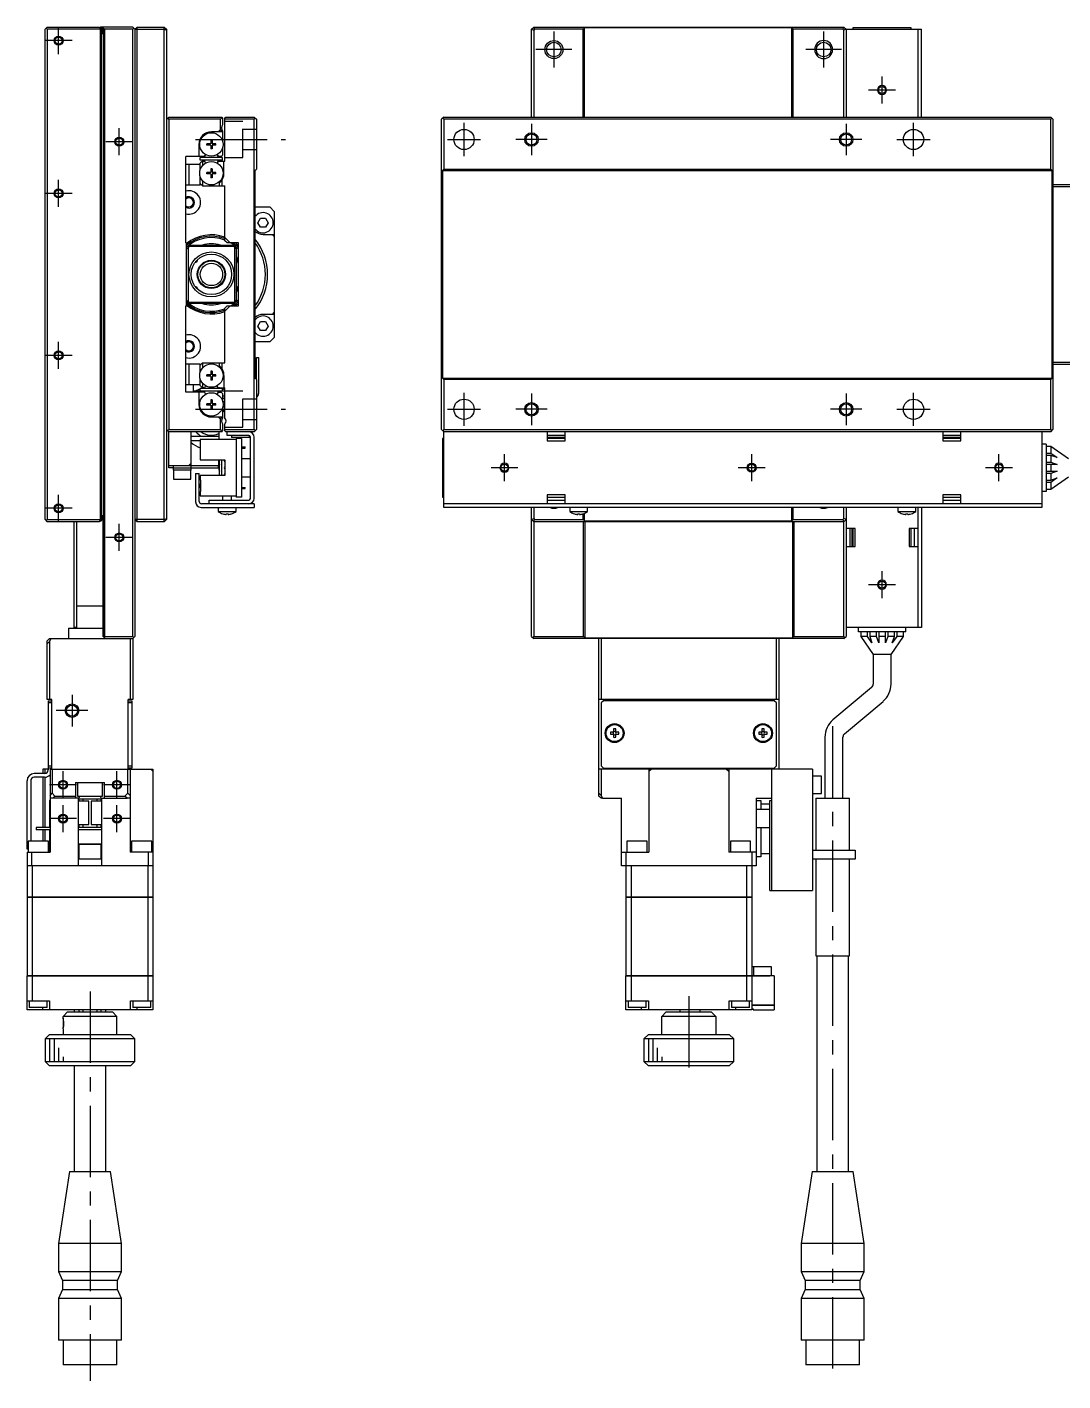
# Model space of a CAD drawing. Extents: x 0 to 893, y -8 to 500.
# Drawn here: x 499.3 to 729.8, y 92.6 to 393.7 of the extents above; entities that cross this region are included whole.
import ezdxf

# ---------------------------------------------------------------- set-up
doc = ezdxf.new("R2010")
doc.units = 0
doc.header["$LTSCALE"] = 0.5
doc.linetypes.add('CENTER', pattern=[50.8, 31.75, -6.35, 6.35, -6.35])
doc.linetypes.add('DASHED', pattern=[19.05, 12.7, -6.35])
for name, color, linetype in [('MSM_CENTER', 1, 'CENTER'), ('MSM_CONTINUOUS', 7, 'CONTINUOUS'), ('MSM_DASHED', 4, 'DASHED'), ('MSM_NARROW', 5, 'CONTINUOUS')]:
    doc.layers.add(name, color=color, linetype=linetype)

msp = doc.modelspace()

# ---------------------------------------------------------------- linework, layer by layer
at = {"layer": 'MSM_CENTER'}
for p, q in [((506.35, 387.7), (506.35, 393.7)), ((616.55, 392.7), (616.55, 384.7)), ((676.55, 392.7), (676.55, 384.7)), ((509.35, 390.7), (503.35, 390.7)), ((620.55, 388.7), (612.55, 388.7)), ((680.55, 388.7), (672.55, 388.7)), ((689.55, 376.7), (689.55, 382.7)), ((692.55, 379.7), (686.55, 379.7)), ((519.85, 365.2), (519.85, 371.2)), ((596.55, 365), (596.55, 372.4)), ((611.55, 372.2), (611.55, 365.2)), ((681.55, 372.2), (681.55, 365.2)), ((696.55, 365), (696.55, 372.4)), ((522.85, 368.2), (516.85, 368.2)), ((536.85, 368.7), (556.85, 368.7)), ((592.85, 368.7), (600.25, 368.7)), ((615.05, 368.7), (608.05, 368.7)), ((685.05, 368.7), (678.05, 368.7)), ((692.85, 368.7), (700.25, 368.7)), ((506.35, 353.7), (506.35, 359.7)), ((509.35, 356.7), (503.35, 356.7)), ((506.35, 317.7), (506.35, 323.7)), ((509.35, 320.7), (503.35, 320.7)), ((596.55, 305), (596.55, 312.4)), ((611.55, 312.2), (611.55, 305.2)), ((681.55, 312.2), (681.55, 305.2)), ((696.55, 305), (696.55, 312.4)), ((536.85, 308.7), (556.85, 308.7)), ((592.85, 308.7), (600.25, 308.7)), ((615.05, 308.7), (608.05, 308.7)), ((685.05, 308.7), (678.05, 308.7)), ((692.85, 308.7), (700.25, 308.7)), ((605.55, 292.7), (605.55, 298.7)), ((660.55, 292.7), (660.55, 298.7)), ((715.55, 292.7), (715.55, 298.7)), ((608.55, 295.7), (602.55, 295.7)), ((663.55, 295.7), (657.55, 295.7)), ((718.55, 295.7), (712.55, 295.7)), ((506.35, 283.7), (506.35, 289.7)), ((509.35, 286.7), (503.35, 286.7)), ((519.85, 277.2), (519.85, 283.2)), ((522.85, 280.2), (516.85, 280.2)), ((689.55, 266.7), (689.55, 272.7)), ((692.55, 269.7), (686.55, 269.7)), ((509.35, 245.2), (509.35, 238.2)), ((512.85, 241.7), (505.85, 241.7)), ((678.55, 238.25), (678.55, 92.65)), ((507.35, 222.2), (507.35, 228.2)), ((519.35, 222.2), (519.35, 228.2)), ((510.35, 225.2), (504.35, 225.2)), ((522.35, 225.2), (516.35, 225.2)), ((507.35, 214.7), (507.35, 220.7)), ((519.35, 214.7), (519.35, 220.7)), ((510.35, 217.7), (504.35, 217.7)), ((522.35, 217.7), (516.35, 217.7)), ((513.35, 179.25), (513.35, 92.65)), ((646.55, 178.2), (646.55, 160.2))]:
    msp.add_line(p, q, dxfattribs=at)
at = {"layer": 'MSM_CONTINUOUS'}
for p, q in [((503.85, 393.7), (503.35, 393.2)), ((503.35, 284.2), (503.35, 393.2)), ((503.6, 393.45), (503.85, 393.2)), ((503.85, 393.7), (515.35, 393.7)), ((503.85, 393.2), (503.85, 284.2)), ((515.65, 393.2), (503.85, 393.2)), ((515.75, 393.3), (515.35, 393.7)), ((515.45, 393.6), (515.65, 393.6)), ((515.55, 393.6), (515.65, 393.7)), ((522.85, 393.7), (515.65, 393.7)), ((515.65, 393.2), (515.75, 393.3)), ((515.65, 284.2), (515.65, 393.2)), ((515.85, 393.2), (515.75, 393.3)), ((515.85, 393.2), (515.85, 284.2)), ((515.85, 392.3), (516.15, 392.3)), ((515.95, 392.6), (515.95, 393.3)), ((516.15, 392.3), (516.15, 393.7)), ((516.35, 258.1), (516.35, 393.7)), ((516.55, 393.2), (516.35, 393.4)), ((522.85, 393.2), (516.55, 393.2)), ((516.55, 393.2), (516.55, 258.2)), ((522.85, 393.7), (523.35, 393.2)), ((523.1, 393.45), (522.85, 393.2)), ((522.85, 258.2), (522.85, 393.2)), ((523.35, 393.2), (523.85, 393.7)), ((523.35, 393.2), (529.85, 393.2)), ((523.35, 393.2), (523.35, 258.2)), ((523.85, 283.7), (523.85, 393.7)), ((523.85, 393.7), (529.85, 393.7)), ((529.85, 283.7), (529.85, 393.7)), ((529.85, 393.7), (530.35, 393.2)), ((529.85, 393.2), (530.35, 392.99)), ((530.35, 393.2), (530.35, 284.2)), ((611.55, 393.2), (612.05, 393.7)), ((611.55, 393.2), (612.05, 392.99)), ((611.55, 373.7), (611.55, 393.2)), ((612.05, 393.7), (612.26, 393.2)), ((612.05, 393.7), (681.05, 393.7)), ((612.26, 393.2), (612.05, 392.99)), ((612.05, 392.99), (612.05, 373.7)), ((623.05, 393.2), (612.26, 393.2)), ((623.05, 393.2), (623.35, 393.5)), ((623.05, 373.7), (623.05, 393.2)), ((623.35, 373.7), (623.35, 393.5)), ((669.45, 393.5), (623.35, 393.5)), ((669.45, 393.5), (669.75, 393.2)), ((669.45, 373.7), (669.45, 393.5)), ((680.84, 393.2), (669.75, 393.2)), ((669.75, 373.7), (669.75, 393.2)), ((681.05, 393.7), (680.84, 393.2)), ((681.05, 392.99), (680.84, 393.2)), ((681.05, 393.7), (681.55, 393.2)), ((681.55, 393.2), (681.05, 392.99)), ((681.05, 373.7), (681.05, 392.99)), ((681.55, 393.2), (681.55, 373.7)), ((681.55, 393.2), (698.35, 393.2)), ((683.05, 393.5), (683.05, 393.2)), ((696.05, 393.5), (683.05, 393.5)), ((696.05, 393.2), (696.05, 393.5)), ((697.55, 373.7), (697.55, 393.2)), ((698.35, 373.7), (698.35, 393.2)), ((530.35, 373.2), (530.85, 373.7)), ((530.6, 373.45), (530.85, 373.2)), ((530.85, 373.7), (542.65, 373.7)), ((542.35, 373.2), (542.75, 373.6)), ((542.75, 373.6), (542.65, 373.7)), ((542.75, 373.6), (542.85, 373.5)), ((542.85, 373.5), (542.85, 371.96)), ((543.35, 373.5), (543.55, 373.7)), ((543.35, 363.9), (543.35, 373.5)), ((543.55, 373.7), (549.85, 373.7)), ((549.85, 373.7), (550.35, 373.2)), ((550.1, 373.45), (549.85, 373.2)), ((592.05, 373.7), (591.55, 373.2)), ((591.8, 373.45), (592.05, 373.2)), ((592.05, 373.7), (727.05, 373.7)), ((727.55, 373.2), (727.05, 373.7)), ((727.05, 373.2), (727.3, 373.45)), ((530.85, 373.2), (530.85, 304.2)), ((542.35, 373.2), (530.85, 373.2)), ((542.85, 370.4), (540.35, 370.4)), ((542.35, 370.9), (541.85, 370.4)), ((542.35, 370.9), (542.35, 373.2)), ((542.7, 370.4), (542.35, 370.9)), ((542.85, 370.63), (542.85, 368.31)), ((549.85, 373.2), (543.35, 373.2)), ((549.85, 304.2), (549.85, 373.2)), ((550.35, 373.2), (550.35, 362.1)), ((591.55, 304.2), (591.55, 373.2)), ((592.05, 373.2), (592.05, 362.1)), ((727.05, 373.2), (592.05, 373.2)), ((727.05, 362.1), (727.05, 373.2)), ((727.55, 373.2), (727.55, 304.2)), ((537.55, 367.6), (537.55, 364.9)), ((540.14, 367.74), (539.35, 367.74)), ((539.35, 367.45), (539.35, 367.74)), ((540.14, 367.45), (539.35, 367.45)), ((539.88, 367.74), (539.88, 367.45)), ((540.49, 368.6), (540.2, 368.6)), ((540.2, 368.6), (540.2, 367.8)), ((540.49, 368.07), (540.2, 368.07)), ((540.2, 367.39), (540.2, 366.6)), ((540.49, 368.6), (540.49, 367.8)), ((540.49, 367.39), (540.49, 366.6)), ((541.35, 367.74), (540.55, 367.74)), ((541.35, 367.45), (540.55, 367.45)), ((540.82, 367.74), (540.82, 367.45)), ((541.35, 367.45), (541.35, 367.74)), ((538.8, 364.9), (534.65, 364.9)), ((534.65, 345.7), (534.65, 364.9)), ((537.85, 364.1), (537.85, 364.7)), ((542.85, 364.7), (537.85, 364.7)), ((538.8, 364.9), (538.95, 365.16)), ((540.2, 367.13), (540.49, 367.13)), ((540.49, 366.6), (540.2, 366.6)), ((541.75, 365.16), (541.9, 364.9)), ((542.55, 364.9), (541.9, 364.9)), ((542.55, 364.9), (542.85, 365.2)), ((542.85, 366.88), (542.85, 365.2)), ((542.85, 364.1), (542.85, 364.7)), ((537.85, 363.15), (534.65, 363.15)), ((535.35, 363.15), (535.35, 358.65)), ((542.85, 364.1), (537.85, 364.1)), ((538.35, 363.9), (537.85, 363.4)), ((537.85, 361.91), (537.85, 363.4)), ((538.35, 363.9), (538.35, 362.86)), ((538.35, 363.9), (538.8, 363.9)), ((538.88, 363.76), (538.8, 363.9)), ((540.14, 361.34), (539.35, 361.34)), ((539.35, 361.05), (539.35, 361.34)), ((539.88, 361.34), (539.88, 361.05)), ((540.49, 362.2), (540.2, 362.2)), ((540.2, 362.2), (540.2, 361.4)), ((540.49, 361.67), (540.2, 361.67)), ((540.49, 362.2), (540.49, 361.4)), ((541.35, 361.34), (540.55, 361.34)), ((540.82, 361.34), (540.82, 361.05)), ((541.35, 361.05), (541.35, 361.34)), ((541.89, 363.9), (541.67, 363.52)), ((541.89, 363.9), (543.35, 363.9)), ((543.15, 361.2), (543.15, 363.9)), ((550.05, 361.8), (550.35, 362.1)), ((550.05, 361.8), (550.05, 315.6)), ((591.75, 361.8), (592.05, 362.1)), ((591.75, 361.8), (591.75, 315.6)), ((591.75, 361.8), (727.35, 361.8)), ((592.05, 362.1), (727.05, 362.1)), ((727.05, 362.1), (727.35, 361.8)), ((727.35, 315.6), (727.35, 361.8)), ((534.65, 358.65), (537.85, 358.65)), ((537.85, 358.65), (537.85, 360.48)), ((537.85, 358.9), (538.35, 358.4)), ((537.85, 358.7), (538.05, 358.7)), ((538.35, 359.53), (538.35, 358.4)), ((538.35, 358.4), (543.35, 358.4)), ((540.14, 361.05), (539.35, 361.05)), ((540.2, 360.99), (540.2, 360.2)), ((540.2, 360.73), (540.49, 360.73)), ((540.49, 360.2), (540.2, 360.2)), ((540.49, 360.99), (540.49, 360.2)), ((541.35, 361.05), (540.55, 361.05)), ((542.15, 358.4), (542.15, 359.05)), ((542.65, 359.6), (542.65, 358.4)), ((543.35, 346.2), (543.35, 358.4)), ((727.55, 358.7), (762.55, 358.7)), ((741.05, 358.2), (727.55, 358.2)), ((550.05, 353.7), (553.35, 353.7)), ((554.35, 352.7), (553.35, 353.7)), ((554.35, 352.7), (554.35, 324.7)), ((550.69, 350.2), (551.27, 351.2)), ((551.27, 349.2), (550.69, 350.2)), ((551.27, 351.2), (552.42, 351.2)), ((552.42, 351.2), (553, 350.2)), ((553, 350.2), (552.42, 349.2)), ((543.35, 346.9), (544.55, 345.7)), ((552.42, 349.2), (551.27, 349.2)), ((551.85, 347.6), (554.35, 347.6)), ((553.85, 347.6), (554.35, 347.1)), ((534.65, 345.7), (534.85, 345.7)), ((534.85, 331.7), (534.85, 345.7)), ((534.85, 344.4), (535.15, 344.7)), ((535.35, 344.9), (535.15, 344.7)), ((535.15, 344.7), (535.15, 332.7)), ((535.35, 344.9), (535.65, 345.2)), ((545.35, 344.9), (535.35, 344.9)), ((535.65, 345.2), (545.05, 345.2)), ((543.85, 345.7), (543.35, 346.2)), ((546.35, 345.7), (543.85, 345.7)), ((545.05, 345.2), (545.35, 344.9)), ((545.55, 344.7), (545.35, 344.9)), ((545.55, 332.7), (545.55, 344.7)), ((545.55, 344.7), (545.85, 344.4)), ((545.85, 344.4), (545.85, 333)), ((546.35, 331.7), (546.35, 345.7)), ((536.79, 341.45), (536.92, 341.45)), ((536.92, 341.45), (537.15, 341.67)), ((536.92, 341.45), (536.92, 341.61)), ((537.15, 341.86), (537.15, 341.67)), ((536.92, 335.95), (536.79, 335.95)), ((536.92, 335.78), (536.92, 335.95)), ((537.15, 335.72), (536.92, 335.95)), ((537.15, 335.72), (537.15, 335.53)), ((534.65, 331.7), (534.85, 331.7)), ((534.65, 312.5), (534.65, 331.7)), ((535.65, 332.2), (534.85, 333)), ((535.35, 332.5), (545.35, 332.5)), ((545.05, 332.2), (535.65, 332.2)), ((544.55, 331.7), (543.35, 330.49)), ((543.35, 331.2), (543.85, 331.7)), ((543.35, 319), (543.35, 331.2)), ((543.85, 331.7), (546.35, 331.7)), ((545.85, 333), (545.05, 332.2)), ((550.69, 327.2), (551.27, 328.2)), ((551.27, 328.2), (552.42, 328.2)), ((554.35, 329.8), (551.85, 329.8)), ((552.42, 328.2), (553, 327.2)), ((554.35, 330.3), (553.85, 329.8)), ((551.27, 326.2), (550.69, 327.2)), ((552.42, 326.2), (551.27, 326.2)), ((553, 327.2), (552.42, 326.2)), ((553.35, 323.7), (550.05, 323.7)), ((553.35, 323.7), (554.35, 324.7)), ((550.35, 320.2), (550.85, 320.2)), ((550.35, 315.3), (550.35, 320.2)), ((550.85, 320.2), (550.85, 312.2)), ((727.55, 319.2), (741.05, 319.2)), ((537.85, 318.75), (534.65, 318.75)), ((535.35, 318.75), (535.35, 314.25)), ((538.35, 319), (537.85, 318.5)), ((537.85, 316.91), (537.85, 318.75)), ((537.85, 318.7), (538.05, 318.7)), ((538.35, 319), (538.35, 317.86)), ((538.35, 319), (543.35, 319)), ((540.14, 316.34), (539.35, 316.34)), ((539.35, 316.05), (539.35, 316.34)), ((539.88, 316.34), (539.88, 316.05)), ((540.49, 317.2), (540.2, 317.2)), ((540.2, 317.2), (540.2, 316.4)), ((540.49, 316.67), (540.2, 316.67)), ((540.49, 317.2), (540.49, 316.4)), ((541.35, 316.34), (540.55, 316.34)), ((540.82, 316.34), (540.82, 316.05)), ((541.35, 316.05), (541.35, 316.34)), ((542.15, 318.34), (542.15, 319)), ((542.65, 319), (542.65, 317.79)), ((543.15, 316.2), (543.15, 313.5)), ((756.55, 318.7), (727.55, 318.7)), ((534.65, 314.25), (537.85, 314.25)), ((536.35, 312.5), (536.35, 314.25)), ((537.85, 314), (537.85, 315.48)), ((537.85, 314), (538.35, 313.5)), ((537.85, 312.7), (537.85, 313.3)), ((542.85, 313.3), (537.85, 313.3)), ((538.35, 314.53), (538.35, 313.5)), ((538.35, 313.5), (538.8, 313.5)), ((538.88, 313.63), (538.8, 313.5)), ((540.14, 316.05), (539.35, 316.05)), ((540.2, 315.99), (540.2, 315.2)), ((540.2, 315.73), (540.49, 315.73)), ((540.49, 315.2), (540.2, 315.2)), ((540.49, 315.99), (540.49, 315.2)), ((541.35, 316.05), (540.55, 316.05)), ((541.89, 313.5), (541.67, 313.87)), ((541.89, 313.5), (543.35, 313.5)), ((542.85, 312.7), (542.85, 313.3)), ((543.35, 306.76), (543.35, 313.5)), ((550.35, 315.3), (550.05, 315.6)), ((550.35, 315.3), (550.35, 304.2)), ((591.75, 315.6), (727.35, 315.6)), ((592.05, 315.3), (591.75, 315.6)), ((592.05, 315.3), (592.05, 304.2)), ((727.05, 315.3), (592.05, 315.3)), ((727.35, 315.6), (727.05, 315.3)), ((727.05, 304.2), (727.05, 315.3)), ((538.8, 312.5), (534.65, 312.5)), ((543.35, 312.7), (536.35, 312.7)), ((537.55, 312.5), (537.55, 309.8)), ((538.8, 312.5), (538.95, 312.24)), ((540.49, 310.8), (540.2, 310.8)), ((540.2, 310.8), (540.2, 310)), ((540.49, 310.27), (540.2, 310.27)), ((540.49, 310.8), (540.49, 310)), ((541.75, 312.24), (541.9, 312.5)), ((541.9, 312.5), (542.55, 312.5)), ((542.85, 312.2), (542.55, 312.5)), ((542.85, 312.2), (542.85, 310.51)), ((542.85, 311.7), (543.35, 311.7)), ((542.85, 311.2), (543.35, 311.2)), ((540.14, 309.94), (539.35, 309.94)), ((539.35, 309.65), (539.35, 309.94)), ((540.14, 309.65), (539.35, 309.65)), ((539.88, 309.94), (539.88, 309.65)), ((540.2, 309.59), (540.2, 308.8)), ((540.2, 309.33), (540.49, 309.33)), ((540.49, 308.8), (540.2, 308.8)), ((540.49, 309.59), (540.49, 308.8)), ((541.35, 309.94), (540.55, 309.94)), ((541.35, 309.65), (540.55, 309.65)), ((540.82, 309.94), (540.82, 309.65)), ((541.35, 309.65), (541.35, 309.94)), ((542.85, 309.08), (542.85, 306.76)), ((543.3, 308.42), (542.85, 308.42)), ((530.85, 303.7), (530.35, 304.2)), ((530.85, 304.2), (530.6, 303.95)), ((530.85, 304.2), (542.35, 304.2)), ((540.35, 307), (542.85, 307)), ((541.85, 307), (542.35, 306.5)), ((542.35, 306.5), (542.7, 307)), ((542.35, 304.2), (542.35, 306.5)), ((542.75, 303.8), (542.35, 304.2)), ((542.85, 305.43), (542.85, 303.9)), ((543.35, 303.9), (543.35, 305.43)), ((543.35, 304.2), (549.85, 304.2)), ((549.85, 304.2), (550.1, 303.95)), ((550.35, 304.2), (549.85, 303.7)), ((591.55, 304.2), (592.05, 303.7)), ((592.05, 304.2), (591.8, 303.95)), ((592.05, 304.2), (727.05, 304.2)), ((727.05, 303.7), (727.55, 304.2)), ((727.3, 303.95), (727.05, 304.2)), ((530.85, 295.7), (530.85, 303.7)), ((542.65, 303.7), (530.85, 303.7)), ((535.85, 295.2), (535.85, 303.7)), ((535.85, 302.7), (542, 302.7)), ((537.85, 301.7), (535.85, 301.7)), ((537.85, 301.95), (537.85, 297.45)), ((545.85, 301.95), (537.85, 301.95)), ((542, 303.7), (542, 301.95)), ((542.65, 303.7), (542.85, 303.9)), ((543.55, 303.7), (543.35, 303.9)), ((549.85, 303.7), (543.55, 303.7)), ((543.85, 302.9), (543.85, 303.7)), ((548.65, 302.9), (543.85, 302.9)), ((544.85, 302.9), (544.85, 302.4)), ((548.85, 302.4), (544.85, 302.4)), ((547.05, 302.2), (545.85, 302.2)), ((545.85, 302.2), (545.85, 289.2)), ((546, 302.2), (546, 302.4)), ((547.05, 302.2), (547.05, 289.2)), ((548.85, 302.4), (548.85, 302.84)), ((549.05, 288.9), (549.05, 302.5)), ((549.85, 288.9), (549.85, 302.5)), ((592.05, 302.2), (591.75, 302.2)), ((591.75, 302.2), (591.75, 289.2)), ((592.05, 286.9), (592.05, 303.7)), ((727.05, 303.7), (592.05, 303.7)), ((615.05, 303.7), (615.05, 301.7)), ((619.05, 302.9), (615.05, 302.9)), ((619.05, 302.4), (615.05, 302.4)), ((619.05, 302.2), (615.05, 302.2)), ((615.05, 301.7), (619.05, 301.7)), ((619.05, 301.7), (619.05, 303.7)), ((703.05, 303.7), (703.05, 301.7)), ((707.05, 302.9), (703.05, 302.9)), ((707.05, 302.4), (703.05, 302.4)), ((707.05, 302.2), (703.05, 302.2)), ((703.05, 301.7), (707.05, 301.7)), ((707.05, 301.7), (707.05, 303.7)), ((725.05, 303.7), (725.05, 286.9)), ((547.05, 300.32), (547.85, 300.32)), ((547.05, 300.07), (547.85, 300.07)), ((547.85, 300.07), (547.85, 300.32)), ((726.05, 300.95), (725.05, 300.95)), ((726.05, 300.95), (726.05, 290.45)), ((727.05, 300.45), (726.05, 300.45)), ((726.05, 298.95), (727.05, 298.95)), ((727.05, 298.45), (726.05, 298.45)), ((727.05, 300.45), (727.05, 298.95)), ((731.05, 297.7), (727.05, 300.45)), ((727.05, 298.95), (728.5, 297.95)), ((727.05, 298.45), (727.05, 296.95)), ((728.5, 297.95), (727.05, 298.45)), ((530.85, 296.2), (541.85, 296.2)), ((531.85, 295.7), (530.85, 295.7)), ((531.85, 296.2), (531.85, 295.2)), ((531.85, 295.7), (541.85, 295.7)), ((535.85, 295.2), (531.85, 295.2)), ((531.95, 295.2), (531.95, 293.2)), ((535.85, 296.7), (535.35, 296.2)), ((535.75, 293.2), (535.75, 295.2)), ((537.85, 297.45), (543.35, 297.45)), ((541.85, 296.2), (541.85, 295.7)), ((542, 295.7), (542, 297.45)), ((542.15, 293.95), (542.15, 297.45)), ((542.65, 293.95), (542.65, 297.45)), ((543.35, 297.45), (543.35, 293.95)), ((549.05, 297.7), (547.05, 297.7)), ((726.05, 296.95), (727.05, 296.95)), ((728.5, 296.45), (726.05, 296.45)), ((727.05, 296.95), (728.5, 296.45)), ((727.05, 296.45), (727.05, 294.95)), ((531.95, 293.2), (535.75, 293.2)), ((536.85, 294.4), (537.65, 294.4)), ((536.85, 294.4), (536.85, 288.1)), ((537.65, 288.2), (537.65, 294.4)), ((537.85, 293.95), (537.85, 292.95)), ((543.35, 293.95), (537.85, 293.95)), ((537.85, 292.95), (537.95, 292.95)), ((537.95, 292.15), (537.85, 292.15)), ((537.85, 292.15), (537.85, 291.25)), ((537.95, 292.95), (537.95, 290.45)), ((547.05, 293.7), (549.05, 293.7)), ((726.05, 294.95), (728.5, 294.95)), ((727.05, 294.45), (726.05, 294.45)), ((726.05, 292.95), (727.05, 292.95)), ((727.05, 292.45), (726.05, 292.45)), ((728.5, 294.95), (727.05, 294.45)), ((727.05, 294.45), (727.05, 292.95)), ((727.05, 290.95), (731.05, 293.7)), ((728.5, 293.45), (727.05, 292.45)), ((727.05, 292.95), (728.5, 293.45)), ((727.05, 292.45), (727.05, 290.95)), ((537.95, 291.77), (537.85, 291.77)), ((537.95, 291.62), (537.85, 291.62)), ((537.95, 291.25), (537.85, 291.25)), ((537.85, 290.45), (537.95, 290.45)), ((537.85, 290.45), (537.85, 289.45)), ((537.85, 289.45), (545.85, 289.45)), ((542.85, 289.45), (542.85, 288.5)), ((544.85, 288.5), (544.85, 289.45)), ((547.05, 289.2), (545.85, 289.2)), ((547.05, 291.32), (547.85, 291.32)), ((547.05, 291.07), (547.85, 291.07)), ((547.85, 291.07), (547.85, 291.32)), ((591.75, 289.2), (592.05, 289.2)), ((619.05, 289.7), (615.05, 289.7)), ((615.05, 289.7), (615.05, 287.7)), ((615.05, 289.2), (619.05, 289.2)), ((619.05, 287.7), (619.05, 289.7)), ((707.05, 289.7), (703.05, 289.7)), ((703.05, 289.7), (703.05, 287.7)), ((703.05, 289.2), (707.05, 289.2)), ((707.05, 287.7), (707.05, 289.7)), ((726.05, 290.45), (725.05, 290.45)), ((726.05, 290.95), (727.05, 290.95)), ((538.05, 286.9), (549.85, 286.9)), ((549.85, 287.7), (538.15, 287.7)), ((539.85, 287.7), (539.85, 288.5)), ((539.85, 288.5), (548.65, 288.5)), ((541.85, 286.9), (541.85, 286)), ((541.85, 286), (545.85, 286)), ((545.85, 286), (545.85, 286.9)), ((549.85, 287.7), (549.85, 286.9)), ((725.05, 287.7), (592.05, 287.7)), ((725.05, 286.9), (592.05, 286.9)), ((611.55, 258.2), (611.55, 286.9)), ((612.05, 286.9), (612.05, 284.4)), ((615.05, 288.5), (619.05, 288.5)), ((620.05, 286.9), (620.05, 286)), ((620.05, 286), (624.05, 286)), ((624.05, 286), (624.05, 286.9)), ((669.45, 283.9), (669.45, 286.9)), ((669.75, 284.2), (669.75, 286.9)), ((681.05, 284.4), (681.05, 286.9)), ((681.55, 286.9), (681.55, 258.2)), ((693.05, 286.9), (693.05, 286)), ((693.05, 286), (697.05, 286)), ((697.05, 286), (697.05, 286.9)), ((697.55, 260.2), (697.55, 286.9)), ((698.35, 286.9), (698.35, 260.2)), ((703.05, 288.5), (707.05, 288.5)), ((503.35, 284.2), (503.85, 283.7)), ((503.85, 284.2), (503.6, 283.95)), ((503.85, 284.2), (515.65, 284.2)), ((515.35, 283.7), (503.85, 283.7)), ((509.85, 260.2), (509.85, 283.7)), ((510.35, 283.7), (510.35, 260)), ((515.35, 283.7), (515.75, 284.1)), ((515.65, 283.8), (515.45, 283.8)), ((515.75, 284.1), (515.65, 284.2)), ((515.75, 284.1), (515.85, 284.2)), ((515.85, 285.1), (516.25, 285.1)), ((515.95, 284.1), (515.95, 284.8)), ((516.25, 258.2), (516.25, 285.1)), ((529.85, 284.2), (523.35, 284.2)), ((523.85, 283.7), (523.35, 284.2)), ((529.85, 283.7), (523.85, 283.7)), ((529.85, 284.2), (530.35, 284.4)), ((529.85, 283.7), (530.35, 284.2)), ((542.9, 285.44), (542.92, 285.44)), ((543.65, 285.44), (544.05, 285.44)), ((543.65, 285.31), (543.65, 285.44)), ((544.05, 285.44), (544.05, 285.31)), ((544.78, 285.44), (544.8, 285.44)), ((611.55, 284.2), (612.05, 284.4)), ((612.05, 283.7), (611.55, 284.2)), ((612.05, 284.4), (612.26, 284.2)), ((612.05, 283.7), (612.26, 284.2)), ((681.05, 283.7), (612.05, 283.7)), ((612.05, 283.7), (612.05, 258.2)), ((612.26, 284.2), (623.05, 284.2)), ((621.1, 285.44), (621.12, 285.44)), ((621.85, 285.44), (622.25, 285.44)), ((621.85, 285.31), (621.85, 285.44)), ((622.25, 285.44), (622.25, 285.31)), ((622.98, 285.44), (623, 285.44)), ((623.05, 284.2), (623.05, 285.46)), ((623.35, 283.9), (623.05, 284.2)), ((623.15, 258.2), (623.15, 283.7)), ((623.35, 283.9), (623.35, 285.57)), ((623.35, 283.9), (669.45, 283.9)), ((623.45, 283.7), (623.45, 257.9)), ((669.75, 284.2), (669.45, 283.9)), ((669.65, 283.7), (669.65, 257.9)), ((669.75, 284.2), (680.84, 284.2)), ((669.95, 283.7), (669.95, 258.2)), ((680.84, 284.2), (681.05, 284.4)), ((680.84, 284.2), (681.05, 283.7)), ((681.55, 284.2), (681.05, 284.4)), ((681.55, 284.2), (681.05, 283.7)), ((681.05, 258.2), (681.05, 283.7)), ((694.1, 285.44), (694.12, 285.44)), ((694.85, 285.44), (695.25, 285.44)), ((694.85, 285.31), (694.85, 285.44)), ((695.25, 285.44), (695.25, 285.31)), ((695.98, 285.44), (696, 285.44)), ((683.55, 282.2), (681.55, 282.2)), ((682.35, 282.2), (682.35, 278.2)), ((682.85, 282.2), (682.85, 278.2)), ((683.05, 282.2), (683.05, 278.2)), ((683.55, 278.2), (683.55, 282.2)), ((697.55, 282.2), (695.55, 282.2)), ((695.55, 282.2), (695.55, 278.2)), ((696.05, 278.2), (696.05, 282.2)), ((696.75, 278.2), (696.75, 282.2)), ((681.55, 278.2), (683.55, 278.2)), ((695.55, 278.2), (697.55, 278.2)), ((510.35, 265), (516.25, 265)), ((508.6, 260), (516.25, 260)), ((508.6, 260), (508.6, 257.7)), ((510.35, 260.2), (509.85, 260.2)), ((698.35, 260.2), (681.55, 260.2)), ((684.3, 259.2), (684.3, 260.2)), ((694.8, 259.2), (684.3, 259.2)), ((684.8, 259.2), (684.8, 258.2)), ((686.3, 258.2), (686.3, 259.2)), ((686.8, 259.2), (686.8, 258.2)), ((688.3, 258.2), (688.3, 259.2)), ((688.8, 259.2), (688.8, 256.74)), ((690.3, 256.74), (690.3, 259.2)), ((690.8, 259.2), (690.8, 258.2)), ((692.3, 258.2), (692.3, 259.2)), ((692.8, 259.2), (692.8, 258.2)), ((694.3, 258.2), (694.3, 259.2)), ((694.8, 259.2), (694.8, 260.2)), ((503.85, 257.2), (504.35, 257.7)), ((503.85, 244.2), (503.85, 257.2)), ((504.35, 257.08), (503.85, 256.58)), ((504.65, 257.7), (504.35, 257.08)), ((504.35, 257.7), (522.85, 257.7)), ((504.35, 257.08), (504.35, 244.2)), ((516.25, 258.2), (516.35, 258.1)), ((516.35, 258.1), (516.75, 257.7)), ((516.4, 258.05), (516.55, 258.2)), ((516.55, 258.2), (522.85, 258.2)), ((522.35, 244.2), (522.35, 257.7)), ((522.85, 258.2), (523.1, 257.95)), ((523.35, 258.2), (522.85, 257.7)), ((522.85, 257.7), (522.85, 244.2)), ((611.55, 258.2), (612.05, 257.7)), ((611.8, 257.95), (612.05, 258.2)), ((612.05, 258.2), (623.15, 258.2)), ((681.05, 257.7), (612.05, 257.7)), ((623.45, 257.9), (623.15, 258.2)), ((623.45, 257.9), (669.65, 257.9)), ((626.55, 222.7), (626.55, 257.7)), ((627.05, 257.7), (627.05, 244.2)), ((666.05, 244.2), (666.05, 257.7)), ((666.55, 257.7), (666.55, 228.7)), ((669.95, 258.2), (669.65, 257.9)), ((669.95, 258.2), (681.05, 258.2)), ((681.05, 258.2), (681.3, 257.95)), ((681.05, 257.7), (681.55, 258.2)), ((686.3, 258.2), (684.8, 258.2)), ((684.8, 258.2), (687.55, 254.2)), ((687.3, 256.74), (686.3, 258.2)), ((688.3, 258.2), (686.8, 258.2)), ((686.8, 258.2), (687.3, 256.74)), ((688.8, 256.74), (688.3, 258.2)), ((690.3, 258.2), (688.8, 258.2)), ((690.8, 258.2), (690.3, 256.74)), ((692.3, 258.2), (690.8, 258.2)), ((691.55, 254.2), (694.3, 258.2)), ((691.8, 256.74), (692.3, 258.2)), ((692.8, 258.2), (691.8, 256.74)), ((694.3, 258.2), (692.8, 258.2)), ((691.55, 254.2), (687.55, 254.2)), ((687.55, 254.2), (687.55, 247.6)), ((691.55, 247.6), (691.55, 254.2)), ((504.85, 244.2), (503.85, 244.2)), ((504.05, 243.9), (504.85, 243.9)), ((504.05, 243.9), (504.05, 228.5)), ((504.85, 228.7), (504.85, 244.2)), ((522.85, 244.2), (521.85, 244.2)), ((521.85, 228.7), (521.85, 244.2)), ((521.85, 243.9), (522.65, 243.9)), ((522.65, 243.9), (522.65, 228.9)), ((666.55, 244.2), (626.55, 244.2)), ((627.55, 243.9), (627.05, 243.4)), ((665.55, 243.9), (627.55, 243.9)), ((632.3, 244.2), (632.3, 243.9)), ((632.8, 244.2), (632.8, 243.9)), ((638.3, 243.9), (638.3, 244.2)), ((641.75, 244.2), (641.55, 244)), ((651.55, 244), (641.55, 244)), ((641.55, 244), (641.55, 243.9)), ((651.55, 244), (651.35, 244.2)), ((651.55, 243.9), (651.55, 244)), ((654.8, 244.2), (654.8, 243.9)), ((660.3, 243.9), (660.3, 244.2)), ((660.8, 243.9), (660.8, 244.2)), ((666.05, 243.4), (665.55, 243.9)), ((687.19, 246.83), (678.61, 239.63)), ((504.85, 243.4), (504.05, 243.4)), ((522.65, 243.4), (521.85, 243.4)), ((627.05, 243.4), (627.05, 229.4)), ((666.05, 229.4), (666.05, 243.4)), ((681.18, 236.56), (689.76, 243.76)), ((629.81, 236.94), (629.13, 236.94)), ((629.13, 236.46), (629.81, 236.46)), ((629.81, 237.62), (629.81, 236.94)), ((629.81, 236.46), (629.81, 235.78)), ((630.29, 236.94), (630.29, 237.62)), ((630.97, 236.94), (630.29, 236.94)), ((630.29, 235.78), (630.29, 236.46)), ((630.29, 236.46), (630.97, 236.46)), ((662.81, 236.94), (662.13, 236.94)), ((662.13, 236.46), (662.81, 236.46)), ((662.81, 237.62), (662.81, 236.94)), ((662.81, 236.46), (662.81, 235.78)), ((663.29, 236.94), (663.29, 237.62)), ((663.97, 236.94), (663.29, 236.94)), ((663.29, 235.78), (663.29, 236.46)), ((663.29, 236.46), (663.97, 236.46)), ((676.83, 235.8), (676.83, 222.2)), ((680.83, 222.2), (680.83, 235.8)), ((504.05, 229.4), (504.85, 229.4)), ((504.85, 228.9), (504.05, 228.9)), ((521.85, 229.4), (522.65, 229.4)), ((522.65, 228.9), (521.85, 228.9)), ((627.05, 229.4), (627.55, 228.9)), ((627.55, 228.9), (665.55, 228.9)), ((632.3, 228.9), (632.3, 228.7)), ((636.55, 228.9), (636.55, 228.7)), ((637.55, 228.9), (637.55, 228.7)), ((639.05, 228.9), (639.05, 228.7)), ((654.05, 228.7), (654.05, 228.9)), ((655.55, 228.9), (655.55, 228.7)), ((656.55, 228.7), (656.55, 228.9)), ((660.8, 228.7), (660.8, 228.9)), ((665.55, 228.9), (666.05, 229.4)), ((499.35, 210.9), (499.35, 226.1)), ((500.15, 226.1), (500.15, 212.7)), ((503.25, 227.7), (500.95, 227.7)), ((503.25, 226.9), (500.95, 226.9)), ((504.05, 228.7), (502.85, 228.7)), ((502.85, 228.7), (502.85, 227.7)), ((502.85, 226.9), (502.85, 215.7)), ((503.35, 227.7), (503.35, 228.7)), ((503.35, 215.7), (503.35, 226.9)), ((504.45, 228.7), (504.85, 228.7)), ((504.45, 228.7), (504.45, 210.2)), ((504.85, 228.7), (527.35, 228.7)), ((504.95, 228.7), (504.95, 223.31)), ((521.75, 223.31), (521.75, 228.7)), ((522.25, 228.7), (522.25, 222.2)), ((526.85, 228.7), (527.35, 228.2)), ((527.35, 228.7), (527.35, 200.21)), ((674.05, 228.7), (626.55, 228.7)), ((627.05, 228.7), (627.05, 222.81)), ((637.65, 228.7), (637.65, 210.2)), ((637.65, 228.2), (638.15, 228.7)), ((654.95, 228.7), (655.45, 228.2)), ((655.45, 228.7), (655.45, 210.2)), ((665.05, 201.7), (665.05, 228.7)), ((674.05, 228.7), (674.05, 201.7)), ((676.05, 227.1), (674.05, 227.1)), ((676.05, 223.3), (676.05, 227.1)), ((504.45, 222.81), (504.95, 223.31)), ((504.95, 223.31), (505.56, 222.7)), ((510.1, 225.7), (516.6, 225.7)), ((510.1, 225.7), (510.1, 222.2)), ((510.6, 225.7), (510.6, 222.7)), ((516.1, 222.7), (516.1, 225.7)), ((516.6, 222.2), (516.6, 225.7)), ((521.13, 222.7), (521.75, 223.31)), ((521.75, 223.31), (522.25, 222.81)), ((626.55, 223.31), (627.05, 222.81)), ((627.05, 222.81), (627.36, 222.2)), ((674.05, 223.3), (676.05, 223.3)), ((504.35, 221.7), (504.35, 215.7)), ((504.45, 221.7), (504.35, 221.7)), ((505.06, 222.2), (504.45, 222.2)), ((505.56, 222.7), (505.06, 222.2)), ((510.86, 222.2), (505.06, 222.2)), ((505.56, 222.7), (510.1, 222.7)), ((510.6, 222.7), (516.1, 222.7)), ((510.75, 222.2), (510.75, 207.2)), ((510.75, 222.1), (515.95, 222.1)), ((510.85, 221.7), (510.75, 221.7)), ((513.1, 221.6), (510.75, 221.6)), ((510.85, 222.1), (510.85, 221.6)), ((511.07, 222.7), (510.86, 222.2)), ((511.85, 221.6), (511.85, 222.1)), ((513.1, 216.4), (513.1, 221.6)), ((513.6, 221.6), (513.6, 216.4)), ((515.95, 221.6), (513.6, 221.6)), ((514.85, 222.1), (514.85, 221.6)), ((515.84, 222.2), (515.63, 222.7)), ((515.84, 222.2), (521.63, 222.2)), ((515.85, 221.6), (515.85, 222.1)), ((515.95, 221.7), (515.85, 221.7)), ((515.95, 207.2), (515.95, 222.2)), ((516.6, 222.7), (521.13, 222.7)), ((521.63, 222.2), (521.13, 222.7)), ((522.25, 222.2), (521.63, 222.2)), ((522.25, 222.2), (522.25, 210.2)), ((627.05, 222.2), (626.55, 222.7)), ((627.36, 222.2), (627.05, 222.2)), ((627.36, 222.2), (631.55, 222.2)), ((631.55, 207.2), (631.55, 222.2)), ((661.55, 222.2), (661.55, 207.2)), ((661.55, 222.2), (665.05, 222.2)), ((661.55, 221.7), (662.55, 221.7)), ((662.55, 221.7), (662.55, 219.7)), ((662.55, 220.95), (664.55, 220.95)), ((664.55, 201.7), (664.55, 221.7)), ((664.55, 221.7), (665.05, 221.7)), ((674.8, 222.2), (682.3, 222.2)), ((674.8, 222.2), (674.8, 210.7)), ((682.3, 210.7), (682.3, 222.2)), ((664.55, 219.7), (661.55, 219.7)), ((504.45, 215.7), (501.35, 215.7)), ((501.35, 215.7), (501.35, 215.2)), ((504.45, 215.2), (501.35, 215.2)), ((502.85, 215.2), (502.85, 212.7)), ((503.35, 212.7), (503.35, 215.2)), ((504.35, 215.2), (504.35, 210.2)), ((510.75, 216.4), (513.1, 216.4)), ((515.95, 215.7), (510.75, 215.7)), ((515.95, 215.2), (510.75, 215.2)), ((510.85, 216.4), (510.85, 215.7)), ((511.85, 215.7), (511.85, 216.4)), ((513.6, 216.4), (515.95, 216.4)), ((514.85, 216.4), (514.85, 215.7)), ((515.85, 215.7), (515.85, 216.4)), ((661.55, 215.7), (664.55, 215.7)), ((662.55, 215.7), (662.55, 209.2)), ((499.35, 211.4), (499.6, 211.4)), ((499.6, 210.9), (499.35, 210.9)), ((504.1, 212.7), (499.6, 212.7)), ((499.6, 212.7), (499.6, 210.2)), ((504.1, 210.2), (504.1, 212.7)), ((510.75, 212.1), (515.95, 212.1)), ((515.95, 211.9), (510.75, 211.9)), ((510.85, 211.9), (510.85, 208.7)), ((515.85, 208.7), (515.85, 211.9)), ((527.1, 212.7), (522.6, 212.7)), ((522.6, 212.7), (522.6, 210.2)), ((527.1, 210.2), (527.1, 212.7)), ((637.3, 212.7), (632.8, 212.7)), ((632.8, 212.7), (632.8, 210.2)), ((637.3, 210.2), (637.3, 212.7)), ((660.3, 212.7), (655.8, 212.7)), ((655.8, 212.7), (655.8, 210.2)), ((660.3, 210.2), (660.3, 212.7)), ((499.35, 210.2), (504.45, 210.2)), ((499.35, 210.2), (499.35, 200.21)), ((500.35, 210.2), (500.35, 207.2)), ((515.95, 208.7), (510.75, 208.7)), ((527.35, 210.2), (522.25, 210.2)), ((526.35, 207.2), (526.35, 210.2)), ((631.55, 210.2), (637.65, 210.2)), ((632.55, 210.2), (632.55, 200.21)), ((661.55, 210.2), (655.45, 210.2)), ((660.55, 210.2), (660.55, 200.21)), ((662.55, 209.2), (661.55, 209.2)), ((662.55, 209.95), (664.55, 209.95)), ((674.05, 210.7), (683.55, 210.7)), ((683.55, 208.7), (674.05, 208.7)), ((674.8, 208.7), (674.8, 187.2)), ((682.3, 187.2), (682.3, 208.7)), ((683.55, 210.7), (683.55, 208.7)), ((527.35, 207.2), (499.35, 207.2)), ((500.5, 207.2), (500.5, 200.21)), ((526.19, 207.2), (526.19, 200.21)), ((661.55, 207.2), (631.55, 207.2)), ((633.7, 207.2), (633.7, 200.21)), ((659.39, 207.2), (659.39, 200.21)), ((499.35, 200.21), (527.35, 200.21)), ((499.35, 200.2), (499.35, 182.71)), ((527.35, 200.2), (499.35, 200.2)), ((499.36, 200.2), (499.36, 200.21)), ((500.5, 200.2), (500.5, 182.71)), ((500.51, 200.2), (500.51, 200.21)), ((526.19, 200.2), (526.19, 200.21)), ((526.19, 200.2), (526.19, 182.71)), ((527.34, 200.2), (527.34, 200.21)), ((527.35, 200.2), (527.35, 182.71)), ((632.55, 200.21), (660.55, 200.21)), ((632.55, 200.2), (632.55, 182.71)), ((660.55, 200.2), (632.55, 200.2)), ((632.56, 200.2), (632.56, 200.21)), ((633.7, 200.2), (633.7, 182.71)), ((633.71, 200.2), (633.71, 200.21)), ((659.39, 200.2), (659.39, 200.21)), ((659.39, 200.2), (659.39, 182.71)), ((660.54, 200.2), (660.54, 200.21)), ((660.55, 200.2), (660.55, 182.71)), ((664.55, 201.7), (674.05, 201.7)), ((674.8, 187.2), (682.3, 187.2)), ((675.05, 187.2), (675.05, 139.2)), ((682.05, 139.2), (682.05, 187.2)), ((664.95, 184.7), (660.55, 184.7)), ((661.05, 182.71), (661.05, 184.7)), ((664.95, 182.7), (664.95, 184.7)), ((499.35, 182.71), (527.35, 182.71)), ((527.35, 182.7), (499.35, 182.7)), ((499.35, 175.2), (499.35, 182.7)), ((499.36, 182.7), (499.36, 182.71)), ((500.5, 182.7), (500.5, 177.2)), ((500.51, 182.7), (500.51, 182.71)), ((526.19, 182.7), (526.19, 182.71)), ((526.19, 182.7), (526.19, 177.2)), ((527.34, 182.7), (527.34, 182.71)), ((527.35, 182.7), (527.35, 175.2)), ((632.55, 182.71), (664.55, 182.71)), ((665.55, 182.7), (632.55, 182.7)), ((632.55, 175.2), (632.55, 182.7)), ((632.56, 182.7), (632.56, 182.71)), ((633.7, 182.7), (633.7, 177.2)), ((633.71, 182.7), (633.71, 182.71)), ((659.39, 182.7), (659.39, 182.71)), ((659.39, 182.7), (659.39, 177.2)), ((660.54, 182.7), (660.54, 182.71)), ((660.55, 182.7), (660.55, 175.2)), ((664.55, 182.71), (664.55, 182.7)), ((665.55, 182.7), (665.55, 176.21)), ((499.35, 177.2), (504.35, 177.2)), ((527.35, 175.2), (499.35, 175.2)), ((499.85, 177.2), (499.85, 175.7)), ((503.85, 175.7), (499.85, 175.7)), ((502.85, 175.2), (502.85, 175.7)), ((503.85, 175.7), (503.85, 177.2)), ((504.35, 177.2), (504.35, 175.2)), ((507.35, 173.7), (508.35, 174.7)), ((508.35, 174.7), (518.35, 174.7)), ((509.85, 175.2), (509.85, 174.7)), ((510.85, 175.2), (510.85, 174.7)), ((511.85, 174.7), (511.85, 175.2)), ((514.85, 175.2), (514.85, 174.7)), ((515.85, 174.7), (515.85, 175.2)), ((516.85, 174.7), (516.85, 175.2)), ((518.35, 174.7), (519.35, 173.7)), ((522.35, 177.2), (527.35, 177.2)), ((522.35, 175.2), (522.35, 177.2)), ((522.85, 177.2), (522.85, 175.7)), ((526.85, 175.7), (522.85, 175.7)), ((523.85, 175.2), (523.85, 175.7)), ((526.85, 175.7), (526.85, 177.2)), ((632.55, 177.2), (637.55, 177.2)), ((660.55, 175.2), (632.55, 175.2)), ((633.05, 177.2), (633.05, 175.7)), ((637.05, 175.7), (633.05, 175.7)), ((636.05, 175.2), (636.05, 175.7)), ((637.05, 175.7), (637.05, 177.2)), ((637.55, 177.2), (637.55, 175.2)), ((641.55, 174.7), (640.55, 173.7)), ((641.55, 174.7), (651.55, 174.7)), ((644.55, 175.2), (644.55, 174.7)), ((649.05, 174.7), (649.05, 175.2)), ((652.55, 173.7), (651.55, 174.7)), ((655.55, 177.2), (660.55, 177.2)), ((655.55, 175.2), (655.55, 177.2)), ((656.05, 177.2), (656.05, 175.7)), ((660.05, 175.7), (656.05, 175.7)), ((657.05, 175.2), (657.05, 175.7)), ((660.05, 175.7), (660.05, 177.2)), ((660.55, 176.21), (665.55, 176.21)), ((665.55, 176.2), (660.55, 176.2)), ((660.55, 175.4), (660.85, 175.4)), ((660.85, 175.4), (660.85, 175.2)), ((660.85, 175.2), (665.55, 175.2)), ((665.54, 176.2), (665.54, 176.21)), ((665.55, 176.2), (665.55, 175.2)), ((519.35, 173.7), (507.35, 173.7)), ((507.35, 173.45), (507.35, 173.45)), ((519.35, 169.7), (519.35, 173.7)), ((652.55, 173.7), (640.55, 173.7)), ((640.55, 169.7), (640.55, 173.7)), ((652.55, 173.7), (652.55, 169.7)), ((504.35, 169.7), (503.35, 168.7)), ((523.35, 168.7), (503.35, 168.7)), ((503.35, 168.7), (503.35, 163.7)), ((504.35, 169.7), (522.35, 169.7)), ((507.35, 170.7), (507.35, 169.7)), ((523.35, 168.7), (522.35, 169.7)), ((523.35, 163.7), (523.35, 168.7)), ((637.55, 169.7), (636.55, 168.7)), ((656.55, 168.7), (636.55, 168.7)), ((636.55, 168.7), (636.55, 163.7)), ((637.55, 169.7), (655.55, 169.7)), ((656.55, 168.7), (655.55, 169.7)), ((656.55, 163.7), (656.55, 168.7)), ((503.35, 163.7), (523.35, 163.7)), ((503.35, 163.7), (504.35, 162.7)), ((522.35, 162.7), (504.35, 162.7)), ((509.85, 162.7), (509.85, 139.2)), ((516.85, 139.2), (516.85, 162.7)), ((522.35, 162.7), (523.35, 163.7)), ((636.55, 163.7), (656.55, 163.7)), ((636.55, 163.7), (637.55, 162.7)), ((655.55, 162.7), (637.55, 162.7)), ((655.55, 162.7), (656.55, 163.7)), ((508.78, 139.2), (506.35, 123.2)), ((508.78, 139.2), (517.92, 139.2)), ((520.35, 123.2), (517.92, 139.2)), ((673.98, 139.2), (671.55, 123.2)), ((673.98, 139.2), (683.12, 139.2)), ((685.55, 123.2), (683.12, 139.2)), ((520.35, 123.2), (506.35, 123.2)), ((506.35, 123.2), (506.35, 117)), ((520.35, 117), (520.35, 123.2)), ((685.55, 123.2), (671.55, 123.2)), ((671.55, 123.2), (671.55, 117)), ((685.55, 117), (685.55, 123.2)), ((506.35, 117), (520.35, 117)), ((506.35, 117), (507.2, 115)), ((519.5, 115), (507.2, 115)), ((507.2, 115), (507.2, 113)), ((519.5, 115), (520.35, 117)), ((519.5, 113), (519.5, 115)), ((671.55, 117), (685.55, 117)), ((671.55, 117), (672.4, 115)), ((684.7, 115), (672.4, 115)), ((672.4, 115), (672.4, 113)), ((684.7, 115), (685.55, 117)), ((684.7, 113), (684.7, 115)), ((507.2, 113), (506.35, 111)), ((507.2, 113), (519.5, 113)), ((520.35, 111), (519.5, 113)), ((672.4, 113), (671.55, 111)), ((672.4, 113), (684.7, 113)), ((685.55, 111), (684.7, 113)), ((520.35, 111), (506.35, 111)), ((506.35, 111), (506.35, 101.7)), ((520.35, 101.7), (520.35, 111)), ((685.55, 111), (671.55, 111)), ((671.55, 111), (671.55, 101.7)), ((685.55, 101.7), (685.55, 111)), ((520.35, 101.7), (506.35, 101.7)), ((507.4, 101.7), (507.4, 96.2)), ((519.3, 96.2), (519.3, 101.7)), ((685.55, 101.7), (671.55, 101.7)), ((672.6, 101.7), (672.6, 96.2)), ((684.5, 96.2), (684.5, 101.7)), ((519.3, 96.2), (507.4, 96.2)), ((684.5, 96.2), (672.6, 96.2))]:
    msp.add_line(p, q, dxfattribs=at)
for centre, radius in [((506.35, 390.7), 0.783), ((616.55, 388.7), 1.62), ((676.55, 388.7), 1.62), ((689.55, 379.7), 0.783), ((596.55, 368.7), 2.25), ((696.55, 368.7), 2.25), ((519.85, 368.2), 0.783), ((540.35, 367.6), 2.6), ((611.55, 368.7), 1.23), ((681.55, 368.7), 1.23), ((540.35, 361.2), 2.6), ((506.35, 356.7), 0.783), ((540.35, 338.7), 5), ((540.35, 338.7), 4.5), ((540.35, 338.7), 3.15), ((540.35, 338.7), 3), ((506.35, 320.7), 0.783), ((540.35, 316.2), 2.6), ((540.35, 309.8), 2.6), ((596.55, 308.7), 2.25), ((696.55, 308.7), 2.25), ((611.55, 308.7), 1.23), ((681.55, 308.7), 1.23), ((605.55, 295.7), 0.783), ((660.55, 295.7), 0.783), ((715.55, 295.7), 0.783), ((506.35, 286.7), 0.783), ((519.85, 280.2), 0.783), ((689.55, 269.7), 0.783), ((509.35, 241.7), 1.23), ((630.05, 236.7), 2.1), ((630.05, 236.7), 1.9), ((663.05, 236.7), 2.1), ((663.05, 236.7), 1.9), ((507.35, 225.2), 0.783), ((519.35, 225.2), 0.783), ((507.35, 217.7), 0.783), ((519.35, 217.7), 0.783)]:
    msp.add_circle(centre, radius, dxfattribs=at)
for centre, radius, start, end in [((515.65, 393.3), 0.3, 0, 90), ((515.65, 392.6), 0.3, 311.8103, 0), ((540.35, 367.6), 2.8, 90, 180), ((543.6, 371.3), 1, 138.5904, 221.4096), ((540.14, 367.8), 0.06, 270, 0), ((540.14, 367.39), 0.06, 0, 90), ((540.55, 367.8), 0.06, 180, 270), ((540.55, 367.39), 0.06, 90, 180), ((540.35, 364.4), 1.59, 143.8028, 169.1069), ((540.46, 364.28), 1.75, 142.994, 150), ((540.23, 364.28), 1.75, 30, 37.006), ((540.35, 364.4), 1.59, 10.8931, 36.1972), ((540.35, 364.4), 1.59, 190.8931, 216.1972), ((540.46, 364.51), 1.75, 205.4948, 217.006), ((540.14, 361.4), 0.06, 270, 0), ((540.55, 361.4), 0.06, 180, 270), ((540.35, 364.4), 1.59, 323.8028, 349.107), ((540.23, 364.51), 1.75, 322.994, 325.4948), ((540.14, 360.99), 0.06, 0, 90), ((540.55, 360.99), 0.06, 90, 180), ((540.35, 361.2), 2.8, 310.0052, 360), ((535.35, 354.7), 2.6, 254.3815, 105.6185), ((535.35, 354.7), 1.01, 225.9346, 134.0654), ((551.85, 350.2), 2.25, 216.8699, 143.1301), ((540.35, 338.7), 8.8, 70.0677, 128.6822), ((540.35, 338.7), 8.5, 69.3327, 130.3202), ((540.35, 338.7), 8.2, 68.5399, 132.1236), ((551.85, 350.2), 2.6, 226.1869, 270), ((540.35, 338.7), 12.5, 320.8958, 39.1042), ((540.35, 338.7), 6.8, 72.9174, 107.0826), ((540.35, 338.7), 8.2, 42.9703, 58.6119), ((540.35, 338.7), 8.5, 45.0991, 55.4397), ((540.35, 338.7), 8.8, 47.0141, 52.6982), ((540.35, 338.7), 12, 323.9334, 36.0666), ((540.35, 338.7), 6.8, 28.0725, 36.0189), ((540.35, 338.7), 6.5, 22.6199, 32.2042), ((540.35, 338.7), 6.5, 327.7958, 337.3801), ((540.35, 338.7), 6.8, 323.9811, 331.9275), ((540.35, 338.7), 8.2, 227.8764, 291.4601), ((540.35, 338.7), 8.5, 229.6798, 290.6673), ((540.35, 338.7), 8.8, 231.3178, 289.9323), ((540.35, 338.7), 6.8, 252.9174, 287.0826), ((540.35, 338.7), 8.2, 301.3881, 317.0297), ((540.35, 338.7), 8.5, 304.5603, 314.9009), ((540.35, 338.7), 8.8, 307.3018, 312.9859), ((551.85, 327.2), 2.6, 90, 133.8131), ((551.85, 327.2), 2.25, 216.8699, 143.1301), ((535.35, 322.7), 2.6, 254.3815, 105.6185), ((535.35, 322.7), 1.01, 225.9346, 134.0654), ((540.14, 316.4), 0.06, 270, 0), ((540.55, 316.4), 0.06, 180, 270), ((540.35, 316.2), 2.8, 0, 49.9948), ((540.35, 306.7), 7, 110.9248, 121.0027), ((540.35, 306.7), 7, 103.7291, 109.463), ((540.35, 313), 1.59, 143.8028, 169.1069), ((540.46, 312.88), 1.75, 142.994, 154.5052), ((540.14, 315.99), 0.06, 0, 90), ((540.55, 315.99), 0.06, 90, 180), ((540.23, 312.88), 1.75, 34.5052, 37.006), ((540.35, 313), 1.59, 10.8931, 36.1972), ((540.35, 306.7), 7, 70.537, 76.2709), ((540.35, 306.7), 7, 64.6231, 69.0752), ((540.35, 313), 1.59, 190.8931, 216.1972), ((540.46, 313.11), 1.75, 210, 217.006), ((540.35, 313), 1.59, 323.8028, 349.1069), ((540.23, 313.11), 1.75, 322.994, 330), ((540.35, 306.7), 4.57, 48.9699, 56.8354), ((549.85, 312.2), 1, 299.9999, 0), ((540.35, 309.8), 2.8, 180, 270), ((540.14, 310), 0.06, 270, 0), ((540.14, 309.59), 0.06, 0, 90), ((540.55, 310), 0.06, 180, 270), ((540.55, 309.59), 0.06, 90, 180), ((544, 306.42), 2, 108.9656, 125.0996), ((540.35, 306.7), 3.75, 36.8699, 46.6705), ((543.6, 306.1), 1, 138.5904, 221.4096), ((542.6, 306.1), 1, 318.5904, 41.4096), ((540.35, 306.7), 7, 229.9948, 249.0752), ((540.35, 306.7), 4.57, 221.0301, 241.0774), ((540.35, 306.7), 3.75, 233.1301, 296.1039), ((548.65, 302.5), 1.2, 0, 90), ((548.65, 302.5), 0.4, 0, 90), ((544, 295.7), 2, 157.6684, 202.3316), ((543.45, 297.2), 0.25, 113.5782, 246.4218), ((543.45, 295.7), 0.25, 113.5782, 246.4218), ((543.45, 294.2), 0.25, 113.5782, 246.4218), ((538.05, 288.1), 1.2, 180, 270), ((538.15, 288.2), 0.5, 180, 270), ((543.85, 288.5), 3.2, 231.3178, 252.73), ((543.85, 288.5), 3.2, 287.27, 308.6822), ((548.65, 288.9), 0.4, 270, 0), ((548.65, 288.9), 1.2, 270, 0), ((616.55, 288.7), 2, 244.1581, 295.8419), ((622.05, 288.5), 3.2, 231.3178, 252.73), ((622.05, 288.5), 3.2, 287.27, 308.6822), ((676.55, 288.7), 2, 244.1581, 295.8419), ((695.05, 288.5), 3.2, 231.3178, 252.73), ((695.05, 288.5), 3.2, 287.27, 308.6822), ((515.65, 284.1), 0.3, 270, 0), ((515.65, 284.8), 0.3, 0, 48.1897), ((543.85, 288.5), 3.19, 253.0947, 266.4097), ((543.85, 288.5), 3.19, 273.5903, 286.9053), ((622.05, 288.5), 3.19, 253.0947, 266.4097), ((622.05, 288.5), 3.19, 273.5903, 286.9053), ((695.05, 288.5), 3.19, 253.0947, 266.4097), ((695.05, 288.5), 3.19, 273.5903, 286.9053), ((686.55, 247.6), 1, 310, 0), ((686.55, 247.6), 5, 310, 0), ((681.83, 235.8), 5, 130, 180), ((630.05, 236.7), 0.95, 165.3667, 194.6333), ((630.05, 236.7), 0.365, 138.8496, 221.1504), ((630.05, 236.7), 0.95, 75.3667, 104.6333), ((630.05, 236.7), 0.365, 48.8496, 131.1504), ((630.05, 236.7), 0.365, 228.8496, 311.1504), ((630.05, 236.7), 0.95, 255.3667, 284.6333), ((630.05, 236.7), 0.365, 318.8496, 41.1504), ((630.05, 236.7), 0.95, 345.3667, 14.6333), ((663.05, 236.7), 0.95, 165.3667, 194.6333), ((663.05, 236.7), 0.365, 138.8496, 221.1504), ((663.05, 236.7), 0.95, 75.3667, 104.6333), ((663.05, 236.7), 0.365, 48.8496, 131.1504), ((663.05, 236.7), 0.365, 228.8496, 311.1504), ((663.05, 236.7), 0.95, 255.3667, 284.6333), ((663.05, 236.7), 0.365, 318.8496, 41.1504), ((663.05, 236.7), 0.95, 345.3667, 14.6333), ((681.83, 235.8), 1, 130, 180), ((500.95, 226.1), 1.6, 90, 180), ((500.95, 226.1), 0.8, 90, 180), ((503.25, 228.5), 0.8, 270, 0), ((503.25, 228.5), 1.6, 270, 318.5903), ((501.48, 172.2), 6, 347.9764, 12.0236)]:
    msp.add_arc(centre, radius, start, end, dxfattribs=at)
at = {"layer": 'MSM_DASHED'}
for p, q in [((547.35, 372.7), (543.35, 372.7)), ((547.35, 364.7), (547.35, 372.7)), ((550.35, 370.95), (547.35, 370.95)), ((543.35, 364.7), (547.35, 364.7)), ((547.35, 366.45), (550.35, 366.45)), ((547.35, 312.7), (543.35, 312.7)), ((547.35, 304.7), (547.35, 312.7)), ((550.35, 310.95), (547.35, 310.95)), ((543.35, 304.7), (547.35, 304.7)), ((547.35, 306.45), (550.35, 306.45))]:
    msp.add_line(p, q, dxfattribs=at)
at = {"layer": 'MSM_NARROW'}
for p, q in [((504.35, 168.7), (504.35, 163.7)), ((505.35, 168.7), (505.35, 163.7)), ((507.4, 170.93), (507.35, 170.7)), ((637.55, 168.7), (637.55, 163.7)), ((638.55, 168.7), (638.55, 163.7)), ((506.35, 166.7), (506.35, 163.7)), ((639.55, 166.7), (639.55, 163.7)), ((507.35, 164.7), (507.35, 163.7)), ((640.55, 164.7), (640.55, 163.7))]:
    msp.add_line(p, q, dxfattribs=at)
for centre, radius in [((506.35, 390.7), 1), ((616.55, 388.7), 2), ((519.85, 368.2), 1), ((611.55, 368.7), 1.5), ((681.55, 368.7), 1.5), ((506.35, 356.7), 1), ((540.35, 338.7), 2.5), ((506.35, 320.7), 1), ((611.55, 308.7), 1.5), ((681.55, 308.7), 1.5), ((660.55, 295.7), 1), ((506.35, 286.7), 1), ((519.85, 280.2), 1), ((509.35, 241.7), 1.5), ((507.35, 225.2), 1), ((519.35, 225.2), 1), ((507.35, 217.7), 1), ((519.35, 217.7), 1)]:
    msp.add_circle(centre, radius, dxfattribs=at)
at = {"layer": 'MSM_NARROW', "extrusion": (0, 0, -1)}
for centre, radius in [((-676.55, 388.7), 2), ((-689.55, 379.7), 1), ((-605.55, 295.7), 1), ((-715.55, 295.7), 1), ((-689.55, 269.7), 1)]:
    msp.add_circle(centre, radius, dxfattribs=at)
at = {"layer": 'MSM_NARROW'}
for centre, radius, start, end in [((535.35, 354.7), 1.25, 235.9442, 124.0558), ((535.35, 322.7), 1.25, 235.9442, 124.0558), ((501.56, 172.2), 5.98, 347.7902, 14.4982)]:
    msp.add_arc(centre, radius, start, end, dxfattribs=at)

doc.saveas('drawing.dxf')
